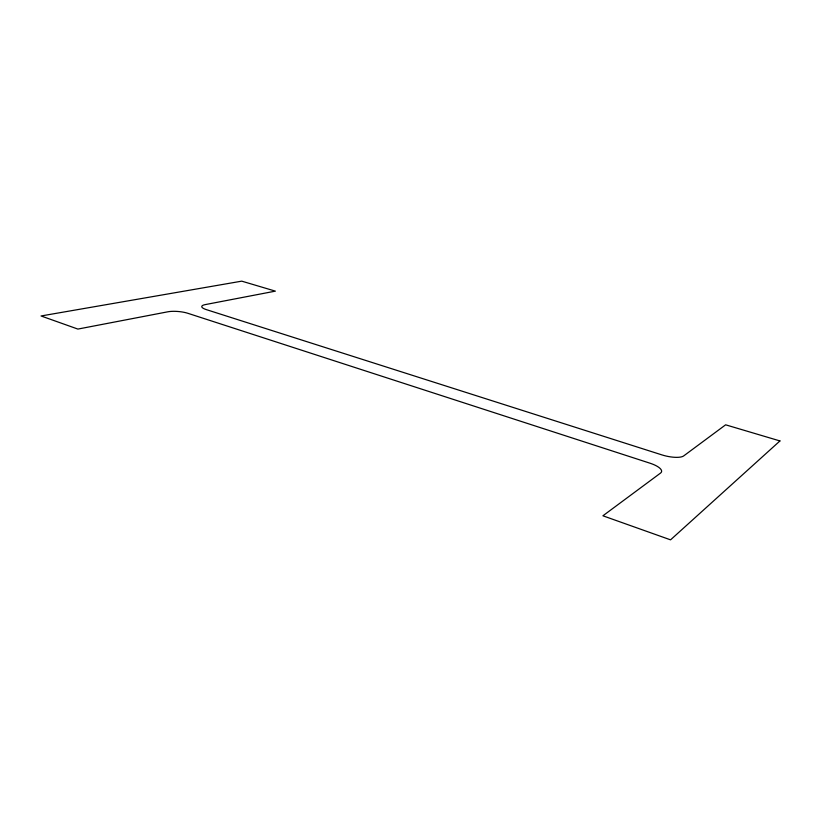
<?xml version="1.0" encoding="UTF-8"?>
<svg xmlns="http://www.w3.org/2000/svg" width="821" height="821" viewBox="0 0 821 821"><rect width="100%" height="100%" fill="white"/><g stroke="black" fill="none" stroke-linecap="round" stroke-linejoin="round"><path stroke-width="1.23" d="M779.95 440.939L670.552 539.849L602.912 515.793L660.556 473.06A18.226 5.942 12.6 0 0 649.955 463.188L187.773 313.273A14.306 3.725 5 0 0 167.792 311.806L77.892 329.077L41.05 315.972L241.743 281.151L275.374 291.137L205.26 304.601A13.659 3.448 5.6 0 0 206.307 309.609L661.777 454.855A17.395 5.347 12.7 0 0 683.688 455.912L725.631 424.816L779.95 440.939"/></g></svg>
